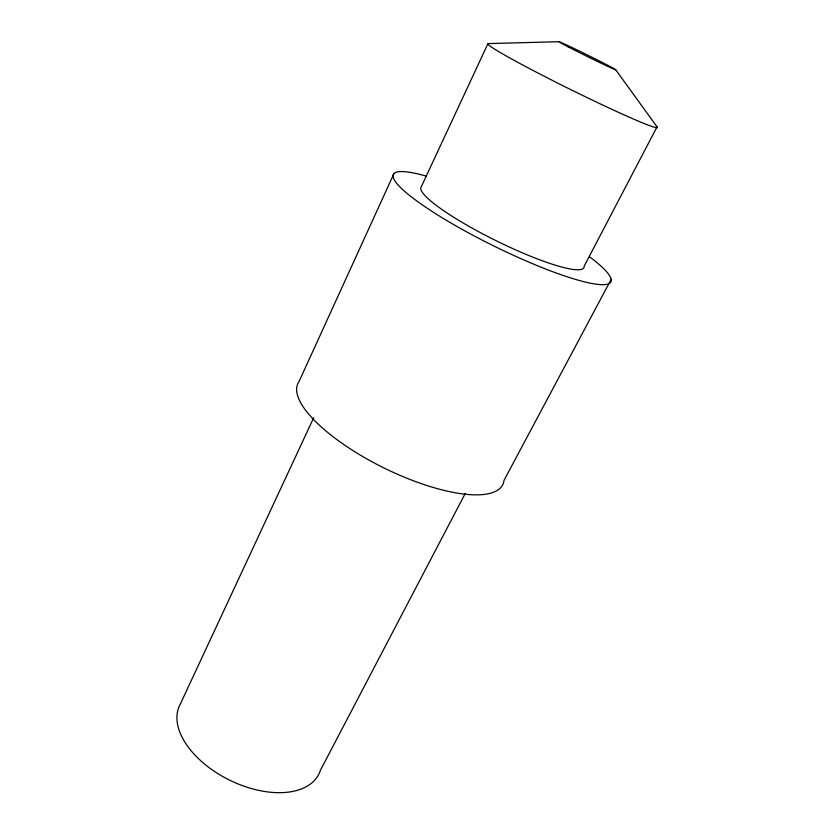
<?xml version="1.0" encoding="UTF-8"?>
<svg xmlns="http://www.w3.org/2000/svg" width="834" height="834" viewBox="0 0 834 834"><rect width="100%" height="100%" fill="white"/><g stroke="black" fill="none" stroke-linecap="round" stroke-linejoin="round"><path stroke-width="1.25" d="M394.023 173.441L298.968 381.701A114.227 37.697 26.3 0 0 386.872 469.365A114.227 37.697 26.3 0 0 504.007 480.405L611.145 279.38M313.73 417.678L180.238 704.25A77.625 45.026 26.3 0 0 231.539 781.072A77.625 45.026 26.3 0 0 320.371 770.366L465.216 493.509M558.905 41.7L487.973 43.618L421.295 186.743A90.833 14.72 26.3 0 0 498.492 241.881A90.833 14.72 26.3 0 0 584.134 266.202L657.036 126.872L615.69 69.722M657.036 126.872A94.492 4.378 26.3 0 1 573.26 90.843A94.492 4.378 26.3 0 1 487.973 43.618M589.534 256.809A121.326 19.693 26.3 0 1 571.175 278.087A121.326 19.693 26.3 0 1 420.722 203.777A121.326 19.693 26.3 0 1 425.955 176.026M568.11 46.819A31.682 0.698 26.3 0 0 615.044 69.597A31.682 0.698 26.3 0 0 578.786 50.78A31.682 0.698 26.3 0 0 568.11 46.819"/></g></svg>
